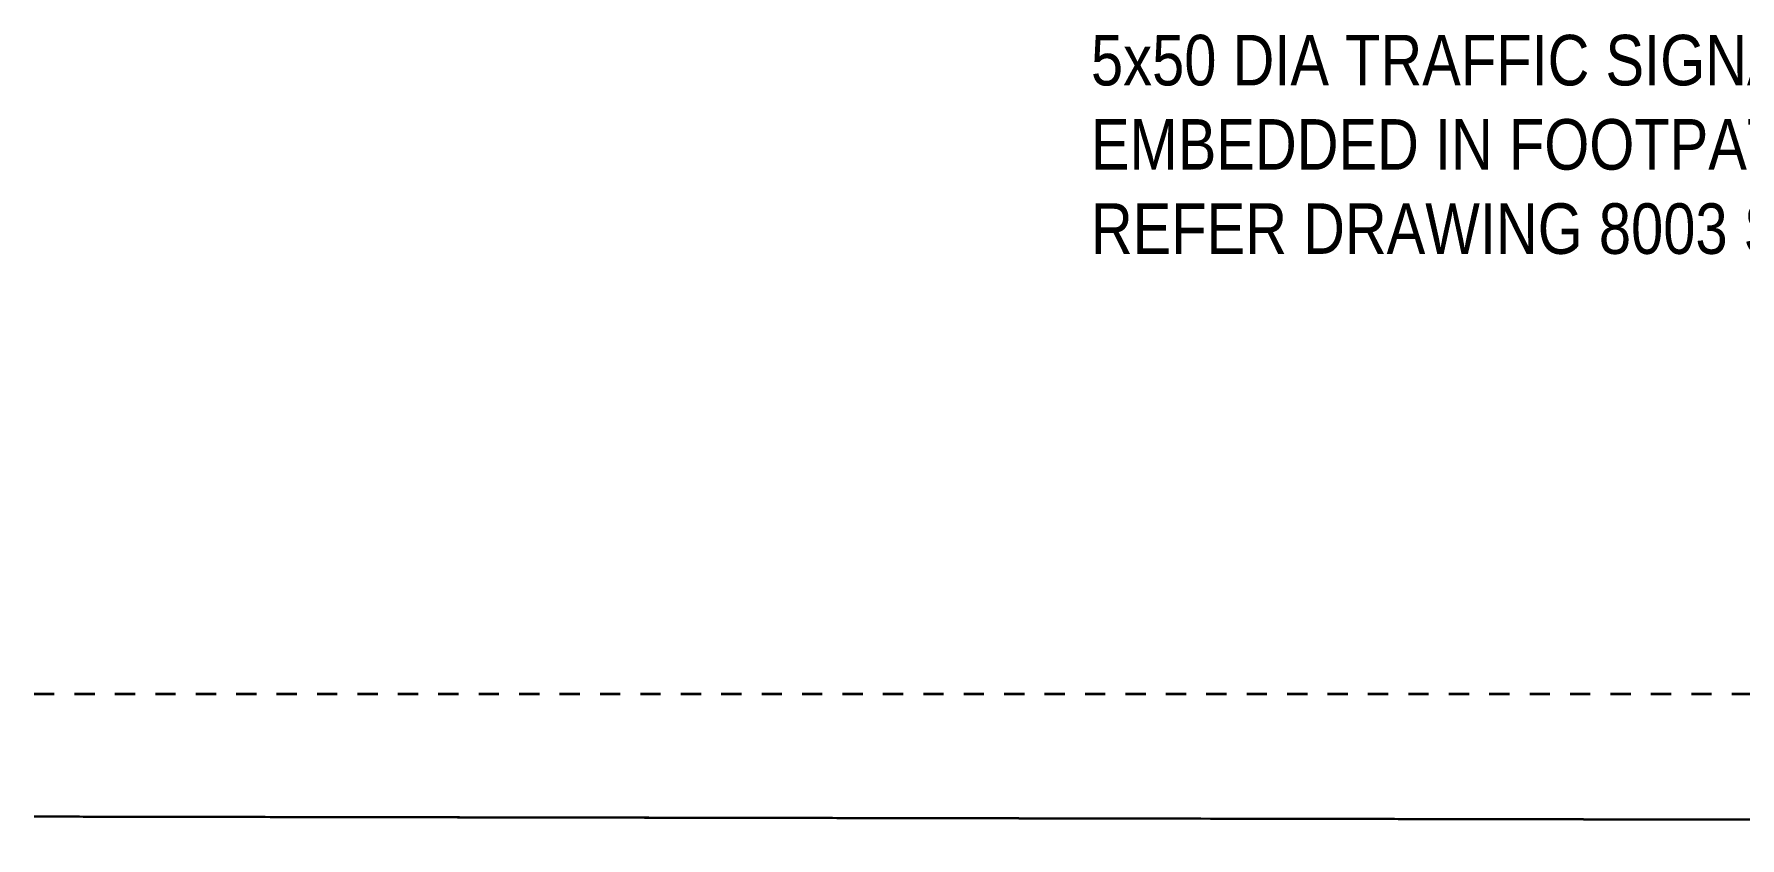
# Model space of a CAD drawing. Header units: metres. Extents: x -1161 to -1081, y 0 to 563.
# Drawn here: x -1150.78 to -1142.34, y 527.09 to 531.07 of the extents above; entities that cross this region are included whole.
import ezdxf

# ---------------------------------------------------------------- set-up
doc = ezdxf.new("R2010")
doc.units = ezdxf.units.M
doc.linetypes.add('ControlLine', pattern=[0.02, 0.0125, -0.0025, 0.0025, -0.0025])
for name, color, linetype, lineweight in [('A-DETL', 7, 'Continuous', 13), ('A-GENM', 7, 'Continuous', 35), ('G-ANNO-TEXT', 7, 'Continuous', 9)]:
    doc.layers.add(name, color=color, linetype=linetype, lineweight=lineweight)
doc.styles.add('Arial Narrow_2', font='ARIALN.TTF', dxfattribs={"height": 0.25})

# ---------------------------------------------------------------- blocks, each defined once
blk = doc.blocks.new('T2DPAA-T2D-PWA-RW-M2D-000001_ControlLines_rvt-1-DRG-2873121 - DECK SLAB GENERAL ARRANGEMENT PLAN')
at = {"layer": 'A-DETL', "color": 150, "linetype": 'ControlLine', "lineweight": 35, "true_color": 0x0080ff}
blk.add_line((-1150.7819, 527.8036), (-1091.5016, 527.8036), dxfattribs=at)
blk = doc.blocks.new('Top of Pavement - RL A - Top of Pavement - RL A-68818558-DRG-2873121 - DECK SLAB GENERAL ARRANGEMENT PLAN')
at = {"layer": 'A-GENM', "color": 9, "lineweight": 25, "true_color": 0xbebebe}
for points in [[(114.0261, 47.2365), (113.9955, 47.3524), (113.965, 47.4683), (113.9344, 47.5841)], [(114.1293, 46.8454), (114.0949, 46.9757), (114.0605, 47.1061), (114.0261, 47.2365)], [(114.2325, 46.4542), (114.1981, 46.5846), (114.1637, 46.715), (114.1293, 46.8454)], [(114.2964, 46.2121), (114.2751, 46.2928), (114.2538, 46.3735), (114.2325, 46.4542)], [(114.7051, 44.6635), (114.6852, 44.7388), (114.6653, 44.8142), (114.6454, 44.8896)], [(114.8518, 44.1073), (114.8174, 44.2377), (114.783, 44.3681), (114.7486, 44.4985)], [(114.955, 43.7162), (114.9206, 43.8466), (114.8862, 43.9769), (114.8518, 44.1073)], [(115.0582, 43.325), (115.0238, 43.4554), (114.9894, 43.5858), (114.955, 43.7162)], [(115.8839, 40.1958), (115.8495, 40.3262), (115.7807, 40.5869), (115.7119, 40.8477), (115.6775, 40.9781)], [(116.0903, 39.4135), (116.0806, 39.4502), (116.0709, 39.487), (116.0612, 39.5237)]]:
    blk.add_open_spline(points, degree=3, dxfattribs=at)
at = {"layer": 'A-GENM', "color": 253, "lineweight": 25, "true_color": 0xa3a3a3}
blk.add_open_spline([(113.9344, 47.5841), (113.965, 47.4683), (114.0299, 47.222), (114.1293, 46.8454), (114.2325, 46.4542), (114.3357, 46.0631), (114.439, 45.6719), (114.5422, 45.2808), (114.6454, 44.8896), (114.7486, 44.4985), (114.8518, 44.1073), (114.955, 43.7162), (115.0582, 43.325), (115.1614, 42.9339), (115.2646, 42.5427), (115.4022, 42.0212), (115.5399, 41.4997), (115.6775, 40.9781), (115.7807, 40.5869), (115.8839, 40.1958), (115.9871, 39.8046), (116.0903, 39.4135), (116.1935, 39.0223), (116.2967, 38.6311), (116.3999, 38.24), (116.5032, 37.8488), (116.6064, 37.4577), (116.7096, 37.0665), (116.8128, 36.6753), (116.916, 36.2842), (117.0192, 35.893), (117.1224, 35.5018), (117.2257, 35.1107), (117.3289, 34.7195), (117.4321, 34.3283), (117.5353, 33.9371), (117.6385, 33.546), (117.7417, 33.1548), (117.8449, 32.7636), (117.9482, 32.3725), (118.0514, 31.9813), (118.1546, 31.5901), (118.2578, 31.1989), (118.361, 30.8078), (118.4642, 30.4166), (118.5675, 30.0254), (118.6707, 29.6342), (118.7739, 29.2431), (118.8771, 28.8519), (118.9803, 28.4607), (119.0835, 28.0695), (119.1867, 27.6784), (119.29, 27.2872), (119.3932, 26.896), (119.4964, 26.5048), (119.5996, 26.1136), (119.7028, 25.7225), (119.806, 25.3313), (119.9093, 24.9401), (120.0125, 24.5489), (120.1157, 24.1578), (120.2189, 23.7666), (120.3221, 23.3754), (120.4253, 22.9842), (120.5286, 22.593), (120.6318, 22.2019), (120.735, 21.8107), (120.8382, 21.4195), (120.9414, 21.0283), (121.0446, 20.6371), (121.1479, 20.246), (121.2511, 19.8548), (121.3543, 19.4636), (121.4575, 19.0724), (121.5607, 18.6813), (121.6639, 18.2901), (121.7672, 17.8989), (121.8704, 17.5077), (121.9736, 17.1166), (122.0768, 16.7254), (122.18, 16.3342), (122.2832, 15.943), (122.3865, 15.5519), (122.4897, 15.1607), (122.5929, 14.7695), (122.6961, 14.3783), (122.7993, 13.9872), (122.9025, 13.596), (123.0057, 13.2048), (123.109, 12.8136), (123.2122, 12.4225), (123.3154, 12.0313), (123.4186, 11.6401), (123.5218, 11.249), (123.625, 10.8578), (123.7282, 10.4666), (123.8315, 10.0755), (123.9347, 9.6843), (124.0379, 9.2931), (124.1411, 8.902), (124.2443, 8.5108), (124.3475, 8.1196), (124.4851, 7.5981), (124.6227, 7.0765), (124.7604, 6.555), (124.8636, 6.1638), (124.9668, 5.7727), (125.07, 5.3815), (125.1732, 4.9904), (125.2764, 4.5992), (125.3796, 4.208), (125.4829, 3.8168), (125.5861, 3.4255), (125.6893, 3.0343), (125.7926, 2.643), (125.8958, 2.2518), (125.999, 1.8605), (126.1023, 1.4693), (126.2055, 1.078), (126.3432, 0.5564), (126.4808, 0.0347), (126.6185, -0.487), (126.7217, -0.8782), (126.8249, -1.2695), (126.9282, -1.6607), (127.0314, -2.052), (127.1346, -2.4432), (127.2379, -2.8344), (127.3411, -3.2257), (127.4443, -3.6169), (127.5476, -4.0082), (127.6508, -4.3994), (127.754, -4.7907), (127.8573, -5.1819), (127.9605, -5.5731), (128.0637, -5.9644), (128.167, -6.3556), (128.2702, -6.7468), (128.3734, -7.138), (128.4766, -7.5293), (128.5799, -7.9205), (128.6831, -8.3117), (128.7863, -8.7029), (128.8896, -9.0942), (128.9803, -9.438), (129.0366, -9.6514), (129.0585, -9.7345)], degree=3, knots=[0.3187464, 0.3187464, 0.3187464, 0.3187464, 0.3212291, 0.3240223, 0.3268156, 0.3296089, 0.3324022, 0.3351955, 0.3379888, 0.3407821, 0.3435754, 0.3463687, 0.349162, 0.3519553, 0.3547486, 0.3575419, 0.3631285, 0.3659218, 0.3687151, 0.3715084, 0.3743017, 0.377095, 0.3798883, 0.3826816, 0.3854749, 0.3882682, 0.3910615, 0.3938547, 0.396648, 0.3994413, 0.4022346, 0.4050279, 0.4078212, 0.4106145, 0.4134078, 0.4162011, 0.4189944, 0.4217877, 0.424581, 0.4273743, 0.4301676, 0.4329609, 0.4357542, 0.4385475, 0.4413408, 0.4441341, 0.4469274, 0.4497207, 0.452514, 0.4553073, 0.4581006, 0.4608939, 0.4636872, 0.4664804, 0.4692737, 0.472067, 0.4748603, 0.4776536, 0.4804469, 0.4832402, 0.4860335, 0.4888268, 0.4916201, 0.4944134, 0.4972067, 0.5, 0.5027933, 0.5055866, 0.5083799, 0.5111732, 0.5139665, 0.5167598, 0.5195531, 0.5223464, 0.5251397, 0.527933, 0.5307263, 0.5335196, 0.5363128, 0.5391061, 0.5418994, 0.5446927, 0.547486, 0.5502793, 0.5530726, 0.5558659, 0.5586592, 0.5614525, 0.5642458, 0.5670391, 0.5698324, 0.5726257, 0.575419, 0.5782123, 0.5810056, 0.5837989, 0.5865922, 0.5893855, 0.5921788, 0.5949721, 0.5977654, 0.6005587, 0.603352, 0.6089385, 0.6117318, 0.6145251, 0.6173184, 0.6201117, 0.622905, 0.6256983, 0.6284916, 0.6312849, 0.6340782, 0.6368715, 0.6396648, 0.6424581, 0.6452514, 0.6480447, 0.650838, 0.6536313, 0.6592179, 0.6620112, 0.6648045, 0.6675978, 0.6703911, 0.6731844, 0.6759777, 0.6787709, 0.6815642, 0.6843575, 0.6871508, 0.6899441, 0.6927374, 0.6955307, 0.698324, 0.7011173, 0.7039106, 0.7067039, 0.7094972, 0.7122905, 0.7150838, 0.7178771, 0.7206704, 0.7234637, 0.726257, 0.7280354, 0.7280354, 0.7280354, 0.7280354], dxfattribs=at)
at = {"layer": 'A-GENM', "color": 254, "lineweight": 25, "true_color": 0xd1d1d1}
for points in [[(114.3357, 46.0631), (114.3226, 46.1128), (114.3095, 46.1624), (114.2964, 46.2121)], [(114.439, 45.6719), (114.4046, 45.8023), (114.3702, 45.9327), (114.3357, 46.0631)], [(114.5422, 45.2808), (114.5078, 45.4112), (114.4734, 45.5415), (114.439, 45.6719)], [(114.6454, 44.8896), (114.611, 45.02), (114.5766, 45.1504), (114.5422, 45.2808)], [(114.7486, 44.4985), (114.7341, 44.5535), (114.7196, 44.6085), (114.7051, 44.6635)], [(115.2646, 42.5427), (115.2484, 42.6044), (115.2321, 42.666), (115.2158, 42.7276)], [(116.0612, 39.5237), (116.0519, 39.5592), (116.0425, 39.5947), (116.0331, 39.6302)]]:
    blk.add_open_spline(points, degree=3, dxfattribs=at)
at = {"layer": 'A-GENM', "color": 9, "lineweight": 25, "true_color": 0xbebebe}
for points, knots in [([(115.2158, 42.7276), (115.1977, 42.7964), (115.1452, 42.9955), (115.0926, 43.1947), (115.0582, 43.325)], [-0.353428431, -0.353428431, -0.353428431, -0.353428431, -0.351955307, -0.349162011, -0.349162011, -0.349162011, -0.349162011]), ([(115.6775, 40.9781), (115.6431, 41.1085), (115.5914, 41.3045), (115.5396, 41.5005), (115.5223, 41.5661)], [-0.365921788, -0.365921788, -0.365921788, -0.365921788, -0.363128492, -0.361723097, -0.361723097, -0.361723097, -0.361723097]), ([(116.0331, 39.6302), (116.0178, 39.6883), (115.968, 39.8769), (115.9183, 40.0654), (115.8839, 40.1958)], [-0.375547535, -0.375547535, -0.375547535, -0.375547535, -0.374301676, -0.37150838, -0.37150838, -0.37150838, -0.37150838])]:
    blk.add_open_spline(points, degree=3, knots=knots, dxfattribs=at)
at = {"layer": 'A-GENM', "color": 254, "lineweight": 25, "true_color": 0xd1d1d1}
blk.add_open_spline([(115.5223, 41.5661), (115.5052, 41.6309), (115.4537, 41.826), (115.3678, 42.1516), (115.299, 42.4124), (115.2646, 42.5427)], degree=3, knots=[-0.361723097, -0.361723097, -0.361723097, -0.361723097, -0.360335196, -0.357541899, -0.354748603, -0.354748603, -0.354748603, -0.354748603], dxfattribs=at)
blk = doc.blocks.new('T2DPAA-T2D-C3S-RS-M3D-100334_rvt-1-DRG-2873121 - DECK SLAB GENERAL ARRANGEMENT PLAN')
at = {"layer": 'A-GENM', "color": 9, "lineweight": 25, "true_color": 0xbebebe}
for points in [[(-1150.5642, 527.1952), (-1150.6367, 527.1953), (-1150.7093, 527.1954), (-1150.7819, 527.1956)], [(-1150.1638, 527.1945), (-1150.2972, 527.1947), (-1150.4307, 527.1949), (-1150.5642, 527.1952)], [(-1149.7633, 527.1938), (-1149.8968, 527.194), (-1150.0303, 527.1942), (-1150.1638, 527.1945)], [(-1149.3629, 527.1931), (-1149.4964, 527.1933), (-1149.6299, 527.1935), (-1149.7633, 527.1938)], [(-1147.7612, 527.1902), (-1147.8392, 527.1903), (-1147.9172, 527.1905), (-1147.9951, 527.1906)], [(-1147.3608, 527.1895), (-1147.4374, 527.1896), (-1147.514, 527.1898), (-1147.5906, 527.1899)], [(-1146.9604, 527.1888), (-1147.0939, 527.189), (-1147.2273, 527.1893), (-1147.3608, 527.1895)], [(-1146.56, 527.1881), (-1146.6935, 527.1883), (-1146.8269, 527.1885), (-1146.9604, 527.1888)], [(-1146.1596, 527.1874), (-1146.293, 527.1876), (-1146.4265, 527.1878), (-1146.56, 527.1881)], [(-1145.7591, 527.1866), (-1145.8926, 527.1869), (-1146.0261, 527.1871), (-1146.1596, 527.1874)], [(-1144.1574, 527.1838), (-1144.2909, 527.184), (-1144.4244, 527.1843), (-1144.5579, 527.1845)], [(-1143.757, 527.1831), (-1143.8905, 527.1833), (-1144.0239, 527.1836), (-1144.1574, 527.1838)], [(-1143.3566, 527.1824), (-1143.49, 527.1826), (-1143.6235, 527.1828), (-1143.757, 527.1831)], [(-1142.9561, 527.1817), (-1143.0896, 527.1819), (-1143.2231, 527.1821), (-1143.3566, 527.1824)], [(-1142.5557, 527.1809), (-1142.6892, 527.1812), (-1142.8226, 527.1814), (-1142.9561, 527.1817)], [(-1142.1553, 527.1802), (-1142.252, 527.1804), (-1142.3488, 527.1806), (-1142.4456, 527.1808)]]:
    blk.add_open_spline(points, degree=3, dxfattribs=at)
at = {"layer": 'A-GENM', "color": 253, "lineweight": 25, "true_color": 0xa3a3a3}
blk.add_open_spline([(-1150.7819, 527.1956), (-1150.7093, 527.1954), (-1150.5033, 527.1951), (-1150.1638, 527.1945), (-1149.7633, 527.1938), (-1149.3629, 527.1931), (-1148.9625, 527.1923), (-1148.5621, 527.1916), (-1148.1617, 527.1909), (-1147.7612, 527.1902), (-1147.3608, 527.1895), (-1146.9604, 527.1888), (-1146.56, 527.1881), (-1146.0261, 527.1871), (-1145.3587, 527.1859), (-1144.6913, 527.1847), (-1144.1574, 527.1838), (-1143.757, 527.1831), (-1143.3566, 527.1824), (-1142.9561, 527.1817), (-1142.5557, 527.1809), (-1142.1553, 527.1802), (-1141.7548, 527.1795), (-1141.3544, 527.1788), (-1140.954, 527.1781), (-1140.5535, 527.1774), (-1140.1531, 527.1767), (-1139.7526, 527.176), (-1139.3522, 527.1753), (-1138.9518, 527.1745), (-1138.5513, 527.1738), (-1138.1509, 527.1731), (-1137.7504, 527.1724), (-1137.35, 527.1717), (-1136.9496, 527.171), (-1136.5491, 527.1703), (-1136.1487, 527.1696), (-1135.7482, 527.1688), (-1135.3478, 527.1681), (-1134.9473, 527.1674), (-1134.5469, 527.1667), (-1134.1464, 527.166), (-1133.746, 527.1653), (-1133.3455, 527.1646), (-1132.9451, 527.1639), (-1132.5446, 527.1632), (-1132.1442, 527.1624), (-1131.7437, 527.1617), (-1131.3433, 527.161), (-1130.9429, 527.1603), (-1130.5424, 527.1596), (-1130.142, 527.1589), (-1129.7415, 527.1582), (-1129.3411, 527.1575), (-1128.9406, 527.1567), (-1128.5401, 527.156), (-1128.1397, 527.1553), (-1127.7392, 527.1546), (-1127.3388, 527.1539), (-1126.9383, 527.1532), (-1126.5379, 527.1525), (-1126.1374, 527.1518), (-1125.737, 527.1511), (-1125.3365, 527.1503), (-1125.0696, 527.1499), (-1124.9361, 527.1496)], degree=3, knots=[0.1571331, 0.1571331, 0.1571331, 0.1571331, 0.1630435, 0.173913, 0.1847826, 0.1956522, 0.2065217, 0.2173913, 0.2282609, 0.2391304, 0.25, 0.2608696, 0.2717391, 0.2826087, 0.3043478, 0.326087, 0.3369565, 0.3478261, 0.3586957, 0.3695652, 0.3804348, 0.3913043, 0.4021739, 0.4130435, 0.423913, 0.4347826, 0.4456522, 0.4565217, 0.4673913, 0.4782609, 0.4891304, 0.5, 0.5108696, 0.5217391, 0.5326087, 0.5434783, 0.5543478, 0.5652174, 0.576087, 0.5869565, 0.5978261, 0.6086957, 0.6195652, 0.6304348, 0.6413043, 0.6521739, 0.6630435, 0.673913, 0.6847826, 0.6956522, 0.7065217, 0.7173913, 0.7282609, 0.7391304, 0.75, 0.7608696, 0.7717391, 0.7826087, 0.7934783, 0.8043478, 0.8152174, 0.826087, 0.8369565, 0.8478261, 0.8586957, 0.8586957, 0.8586957, 0.8586957], dxfattribs=at)
at = {"layer": 'A-GENM', "color": 254, "lineweight": 25, "true_color": 0xd1d1d1}
for points in [[(-1148.9625, 527.1923), (-1149.096, 527.1926), (-1149.2294, 527.1928), (-1149.3629, 527.1931)], [(-1148.5621, 527.1916), (-1148.6955, 527.1919), (-1148.829, 527.1921), (-1148.9625, 527.1923)], [(-1148.1617, 527.1909), (-1148.2951, 527.1912), (-1148.4286, 527.1914), (-1148.5621, 527.1916)], [(-1147.9951, 527.1906), (-1148.0507, 527.1907), (-1148.1062, 527.1908), (-1148.1617, 527.1909)], [(-1147.5906, 527.1899), (-1147.6475, 527.19), (-1147.7044, 527.1901), (-1147.7612, 527.1902)], [(-1145.3587, 527.1859), (-1145.4922, 527.1862), (-1145.6257, 527.1864), (-1145.7591, 527.1866)], [(-1144.9583, 527.1852), (-1145.0918, 527.1855), (-1145.2252, 527.1857), (-1145.3587, 527.1859)], [(-1144.5579, 527.1845), (-1144.6913, 527.1847), (-1144.8248, 527.185), (-1144.9583, 527.1852)], [(-1142.4456, 527.1808), (-1142.4823, 527.1808), (-1142.519, 527.1809), (-1142.5557, 527.1809)]]:
    blk.add_open_spline(points, degree=3, dxfattribs=at)
at = {"layer": 'A-GENM', "color": 253, "lineweight": 25, "true_color": 0xa3a3a3, "rotation": 75.11694444444437}
blk.add_blockref('Top of Pavement - RL A - Top of Pavement - RL A-68818558-DRG-2873121 - DECK SLAB GENERAL ARRANGEMENT PLAN', (-1134.0578, 404.8616), dxfattribs=at)

msp = doc.modelspace()

# ---------------------------------------------------------------- block references
at = {"lineweight": 5}
for name in ['T2DPAA-T2D-C3S-RS-M3D-100334_rvt-1-DRG-2873121 - DECK SLAB GENERAL ARRANGEMENT PLAN', 'T2DPAA-T2D-PWA-RW-M2D-000001_ControlLines_rvt-1-DRG-2873121 - DECK SLAB GENERAL ARRANGEMENT PLAN']:
    msp.add_blockref(name, (0, 0), dxfattribs=at)

# ---------------------------------------------------------------- next in the draw order: texts
at = {"layer": 'G-ANNO-TEXT', "char_height": 0.25, "attachment_point": 1, "style": 'Arial Narrow_2', "bg_fill": 3, "box_fill_scale": 1, "bg_fill_color": 256, "bg_fill_transparency": 0}
for s, insert in [('5x50 DIA TRAFFIC SIGNAL CONDUIT', (-1145.5527, 531.0631)), ('EMBEDDED IN FOOTPATH FOR DETAILS ', (-1145.5527, 530.6463)), ('REFER DRAWING 8003 SHEET No. 1170001', (-1145.5527, 530.2296))]:
    msp.add_mtext(s, dxfattribs=dict(at, insert=insert))

doc.saveas('drawing.dxf')
